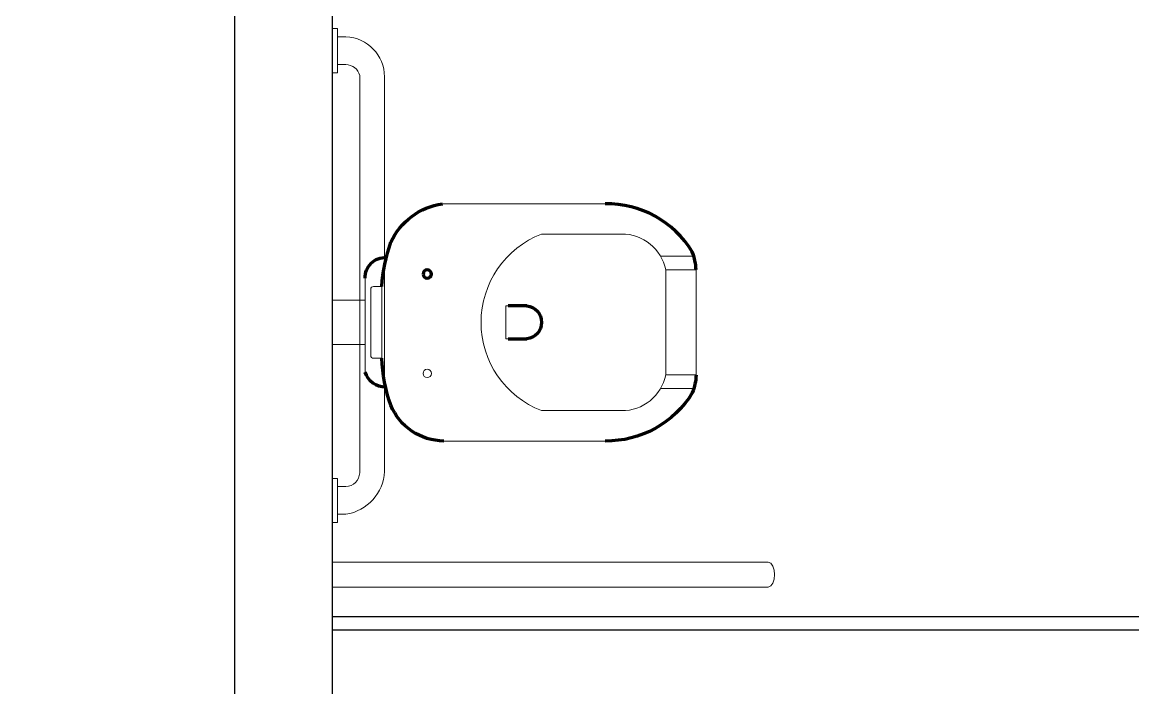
# Model space of a CAD drawing. Header units: centimetres. Extents: x 0 to 1084401, y -139216 to 99734.
# Drawn here: x 911707.7 to 911878.1, y 9996.1 to 10098.1 of the extents above; entities that cross this region are included whole.
import ezdxf

# ---------------------------------------------------------------- set-up
doc = ezdxf.new("R2010")
doc.units = ezdxf.units.CM
doc.header["$LTSCALE"] = 4
for name, color, linetype in [('0.1', 1, 'Continuous'), ('0.6', 6, 'Continuous'), ('PDF1_PH - Metal', 253, 'Continuous')]:
    doc.layers.add(name, color=color, linetype=linetype)
doc.layers.add('PDF1_PH - Alv Construir', color=6, linetype='Continuous', lineweight=40)

# ---------------------------------------------------------------- blocks, each defined once
blk = doc.blocks.new('Barra 3')
at = {"layer": 'PDF1_PH - Metal', "lineweight": 9}
for points in [[(19245.14185772219, 25719.83539646618), (19251.99860171888, 25719.83539646618), (19251.99860171888, 25718.97830346659), (19245.14185772219, 25718.97830346659)], [(19314.99755293517, 25719.83539646618), (19321.85473288964, 25719.83539646618), (19321.85473288964, 25718.97830346659), (19314.99755293517, 25718.97830346659)]]:
    blk.add_lwpolyline(points, close=True, dxfattribs=at)
for points in [[(19246.42749722157, 25717.69266396721), (19246.42749722157, 25718.97830346659)], [(19250.7129622195, 25717.69266396721), (19250.7129622195, 25718.97830346659)], [(19316.28319243454, 25717.69266396721), (19316.28319243454, 25718.97830346659)], [(19320.56909339026, 25717.69266396721), (19320.56909339026, 25718.97830346659)], [(19252.85569471847, 25715.54993146825), (19314.56900643537, 25715.54993146825)], [(19252.85569471847, 25711.69301297011), (19314.56900643537, 25711.69301297011)]]:
    blk.add_lwpolyline(points, dxfattribs=at)
for centre, radius, start, end in [((19253.42461139982, 25718.7625743121), 7.078440150872955, 188.6936103182999, 267.1299358179983), ((19253.00712313949, 25717.84408480383), 2.29914551384984, 183.773530933657, 266.2235994042778), ((19314.35059962556, 25717.91549670232), 6.222484964168509, 270.0360541296536, 357.9477482445207), ((19313.99598297072, 25717.76538724945), 2.288361905274916, 284.5016396748188, 358.1815433945518)]:
    blk.add_arc(centre, radius, start, end, dxfattribs=at)
blk = doc.blocks.new('bacia sanit')
at = {"layer": 'PDF1_PH - Metal', "lineweight": 9}
for points in [[(16873.71107896911, 24771.42362813914), (16898.99663033026, 24771.42362813914)], [(16889.13962487723, 24766.70918068363), (16889.56817137702, 24766.70918068363), (16889.99671787682, 24766.70918068363), (16890.42526437661, 24766.70918068363), (16890.8538108764, 24766.70918068363), (16899.42517683005, 24766.70918068363), (16899.85372332984, 24766.70918068363), (16900.28226982964, 24766.70918068363), (16900.71081632943, 24766.70918068363), (16901.13936282922, 24766.70918068363), (16901.56790932902, 24766.70918068363)], [(16912.78775159359, 24763.28080868529), (16907.66906866406, 24763.28080868529)], [(16861.71134101713, 24745.84860314918), (16861.71134101713, 24746.138076778), (16861.71134101713, 24759.85243668694), (16861.71134101713, 24760.70952968653)], [(16908.42508928349, 24761.13807618632), (16912.71055428142, 24761.13807618632), (16913.13910078121, 24761.13807618632)], [(16908.42508928349, 24761.13807618632), (16908.42508928349, 24760.70952968653), (16908.42508928349, 24760.28098318673), (16908.42508928349, 24759.85243668694), (16908.42508928349, 24759.42389018715), (16908.42508928349, 24758.99490772958), (16908.42508928349, 24758.56636122978), (16908.42508928349, 24758.13781472999), (16908.42508928349, 24757.7092682302), (16908.42508928349, 24757.2807217304), (16908.42508928349, 24756.85217523061), (16908.42508928349, 24756.42362873082)], [(16913.13910078121, 24761.13807618632), (16913.13910078121, 24760.70952968653), (16913.13910078121, 24760.28098318673), (16913.13910078121, 24759.85243668694), (16913.13910078121, 24759.42389018715), (16913.13910078121, 24758.99490772958), (16913.13910078121, 24758.56636122978), (16913.13910078121, 24758.13781472999), (16913.13910078121, 24757.7092682302), (16913.13910078121, 24757.2807217304), (16913.13910078121, 24756.85217523061), (16913.13910078121, 24756.42362873082), (16913.13910078121, 24755.99508223102), (16913.13910078121, 24755.56653573123), (16913.13910078121, 24755.13798923144), (16913.13910078121, 24754.70944273164), (16913.13910078121, 24754.28089623185), (16913.13910078121, 24753.85234973206), (16913.13910078121, 24753.42380323226), (16913.13910078121, 24752.99525673247), (16913.13910078121, 24752.56671023268), (16913.13910078121, 24752.13816373288), (16913.13910078121, 24751.70961723309), (16913.13910078121, 24751.2810707333), (16913.13910078121, 24750.85252423351), (16913.13910078121, 24750.42397773371), (16913.13910078121, 24749.99543123392), (16913.13910078121, 24749.56688473413), (16913.13910078121, 24749.13833823433), (16913.13910078121, 24748.70979173454), (16913.13910078121, 24748.28080927696), (16913.13910078121, 24747.85226277717), (16913.13910078121, 24747.42371627738), (16913.13910078121, 24746.99516977758), (16913.13910078121, 24746.56662327779), (16913.13910078121, 24746.138076778), (16913.13910078121, 24745.7095302782), (16913.13910078121, 24745.28098377841), (16913.13910078121, 24744.85243727862)], [(16862.56843401671, 24758.13781472999), (16862.56843401671, 24757.7092682302), (16862.56843401671, 24757.2807217304), (16862.56843401671, 24748.70979173454), (16862.56843401671, 24748.28080927696), (16862.56843401671, 24747.85226277717)], [(16862.99698051651, 24747.42415223516), (16862.99698051651, 24747.42371627738), (16863.4255270163, 24747.42371627738), (16863.85407351609, 24747.42371627738), (16864.28262001589, 24747.42371627738), (16864.28262001589, 24752.99525673247), (16864.28262001589, 24758.56636122978), (16863.85407351609, 24758.56636122978), (16863.4255270163, 24758.56636122978), (16862.99698051651, 24758.56636122978)], [(16861.71134101713, 24756.42362873082), (16856.56878301961, 24756.42362873082)], [(16908.42508928349, 24756.42362873082), (16908.42508928349, 24755.99508223102), (16908.42508928349, 24755.56653573123), (16908.42508928349, 24755.13798923144), (16908.42508928349, 24754.70944273164), (16908.42508928349, 24754.28089623185), (16908.42508928349, 24753.85234973206), (16908.42508928349, 24753.42380323226), (16908.42508928349, 24752.99525673247), (16908.42508928349, 24752.56671023268), (16908.42508928349, 24752.13816373289), (16908.42508928349, 24751.70961723309), (16908.42508928349, 24751.2810707333), (16908.42508928349, 24750.85252423351), (16908.42508928349, 24749.99543123392)], [(16884.42517742173, 24750.42397773371), (16883.99663092193, 24750.42397773371), (16883.56808442214, 24750.42397773371), (16883.56808442214, 24750.85252423351), (16883.56808442214, 24751.2810707333), (16883.56808442214, 24751.70961723309), (16883.56808442214, 24752.13816373288), (16883.56808442214, 24752.56671023268), (16883.56808442214, 24752.99525673247), (16883.56808442214, 24753.42380323226), (16883.56808442214, 24753.85234973206), (16883.56808442214, 24754.28089623185), (16883.56808442214, 24754.70944273164), (16883.56808442214, 24755.13798923144), (16883.56808442214, 24755.56653573123), (16883.99663092193, 24755.56653573123), (16883.99744104298, 24755.56734585228)], [(16861.71134101713, 24749.56688473413), (16856.56878301961, 24749.56688473413)], [(16908.42508928349, 24749.99543123392), (16908.42508928349, 24749.56688473413), (16908.42508928349, 24749.13833823433), (16908.42508928349, 24748.70979173454), (16908.42508928349, 24748.28080927696), (16908.42508928349, 24747.85226277717), (16908.42508928349, 24747.42371627738), (16908.42508928349, 24746.99516977758), (16908.42508928349, 24746.56662327779), (16908.42508928349, 24746.138076778), (16908.42508928349, 24745.7095302782), (16908.42508928349, 24745.28098377841), (16908.42508928349, 24744.85243727862)], [(16908.42508928349, 24744.85243727862), (16912.71055428142, 24744.85243727862), (16913.13910078121, 24744.85243727862)], [(16908.42508928349, 24744.85243727862), (16912.71055428142, 24744.85243727862), (16913.13910078121, 24744.85243727862)], [(16912.7877515936, 24742.70970477966), (16907.6148770092, 24742.70970477966)], [(16901.56790932902, 24739.28133278131), (16901.13936282922, 24739.28133278131), (16900.71081632943, 24739.28133278131), (16900.28226982964, 24739.28133278131), (16899.42517683005, 24739.28133278131), (16890.8538108764, 24739.28133278131), (16890.42526437661, 24739.28133278131), (16889.99671787682, 24739.28133278131), (16889.56817137702, 24739.28133278131), (16889.13962487723, 24739.28133278131)], [(16898.99663033026, 24734.5668853258), (16873.71107896911, 24734.5668853258)]]:
    blk.add_lwpolyline(points, dxfattribs=at)
at = {"layer": 'PDF1_PH - Metal', "lineweight": 211}
for points in [[(16913.13910078121, 24761.13807618632, 0.08652374986579098), (16912.5601488466, 24763.93430940064, 0.2649056019258861), (16898.99663033026, 24771.42362813914)], [(16913.13910078121, 24744.85243727862, -0.08652374986579098), (16912.5601488466, 24742.0562040643, -0.2649056019258861), (16898.99663033026, 24734.5668853258)]]:
    blk.add_lwpolyline(points, format="xyb", dxfattribs=at)
blk.add_lwpolyline([(16889.13962487723, 24752.99525673247), (16889.13962487723, 24752.99525673247), (16889.13962487723, 24752.99525673247)], dxfattribs=at)
at = {"layer": 'PDF1_PH - Metal', "lineweight": 9}
blk.add_circle((16871.35429119914, 24760.92358495753), 0.6430377285807504, dxfattribs=at)
at = {"layer": 'PDF1_PH - Metal', "lineweight": 211}
blk.add_circle((16871.35429119914, 24745.4954750072), 0.6430377285807504, dxfattribs=at)
for centre, radius, start, end in [((16873.97755076072, 24762.47483464584), 8.94849855074624, 90.32165930592623, 157.8055529537156), ((16890.78227264866, 24757.22271283105), 26.53369519454447, 161.0139296208047, 177.0973389625547), ((16864.79572645151, 24759.86013423894), 3.199203984476569, 88.16607237225546, 164.6032088854475), ((16885.37709123892, 26015.0748689311), 1259.508278705145, 269.9347230283288, 270.0652769716712), ((16886.54773971925, 24752.99569269004), 2.585261260353408, 275.8679396431668, 84.13206045255166), ((16885.37709123892, 23700.8345760275), 1049.590382611246, 89.92166763752519, 90.07833236247481), ((16864.7720442973, 24745.99333996359), 3.064123580200214, 177.2925714783312, 274.2592874148013), ((16892.19590696531, 24749.58474156546), 27.99681443693976, 184.4269647530196, 198.8012709750274), ((16875.20220854027, 24744.92084199191), 10.46077846249875, 204.6269905978502, 261.8048702837525)]:
    blk.add_arc(centre, radius, start, end, dxfattribs=at)
at = {"layer": 'PDF1_PH - Metal', "lineweight": 9}
for centre, radius, start, end in [((16894.39901415799, 24752.99525673247), 14.6878482339949, 110.9821810202764, 249.0178189797236), ((16901.64556657512, 24759.7991413133), 6.910475725114796, 11.17196656108775, 90.64388130159239), ((16862.9969805165, 24758.13781472999), 0.4285464997919917, 89.99999999951359, 180), ((16862.9969805165, 24747.85269873495), 0.4285464997919917, 180, 270.0000000004864), ((16901.64556657512, 24746.19137215165), 6.910475725128292, 269.3561186984086, 348.8280334388647)]:
    blk.add_arc(centre, radius, start, end, dxfattribs=at)

msp = doc.modelspace()

# ---------------------------------------------------------------- linework, layer by layer
at = {"layer": '0.1'}
for p, q in [((911755.2346801861, 10007.01251930817), (911955.2346801861, 10007.01251930817)), ((911755.2346801861, 10005.01251930817), (911955.2346801861, 10005.01251930817))]:
    msp.add_line(p, q, dxfattribs=at)
at = {"layer": '0.6'}
for points in [[(911730.2346801861, 10252.01251930818), (911740.2346801861, 10252.01251930818), (911740.2346801861, 9892.012519308182), (911605.2346801861, 9892.012519308182)], [(911755.2346801861, 10252.01251930817), (911755.2346801861, 9892.01251930817)]]:
    msp.add_lwpolyline(points, dxfattribs=at)
at = {"layer": 'PDF1_PH - Metal', "lineweight": 9}
for points in [[(911822.1485100203, 10015.35645033959), (911755.2346801861, 10015.35645033959)], [(911822.1485100203, 10011.54949734121), (911755.2346801861, 10011.54949734121)]]:
    msp.add_lwpolyline(points, dxfattribs=at)
msp.add_open_spline([(911822.1485100203, 10011.54949734121), (911823.4174943531, 10011.54949734121), (911823.4174943531, 10015.35645033959), (911822.1485100203, 10015.35645033959)], degree=3, dxfattribs=at)

# ---------------------------------------------------------------- block references
at = {"layer": 'PDF1_PH - Alv Construir'}
for name, p, xscale, yscale, zscale, rotation in [('Barra 3', (937141.8754732136, -8974.386913501221, 77800), 0.9870452279999999, 0.9870452279999999, 0.9870452279999999, 89.99999999999999), ('bacia sanit', (895117.0389024529, 34484.44909312154), -0.9870452279999995, 0.9870452279999995, 0.9870452279999995, 180)]:
    msp.add_blockref(name, p, dxfattribs=dict(at, xscale=xscale, yscale=yscale, zscale=zscale, rotation=rotation))

doc.saveas('drawing.dxf')
